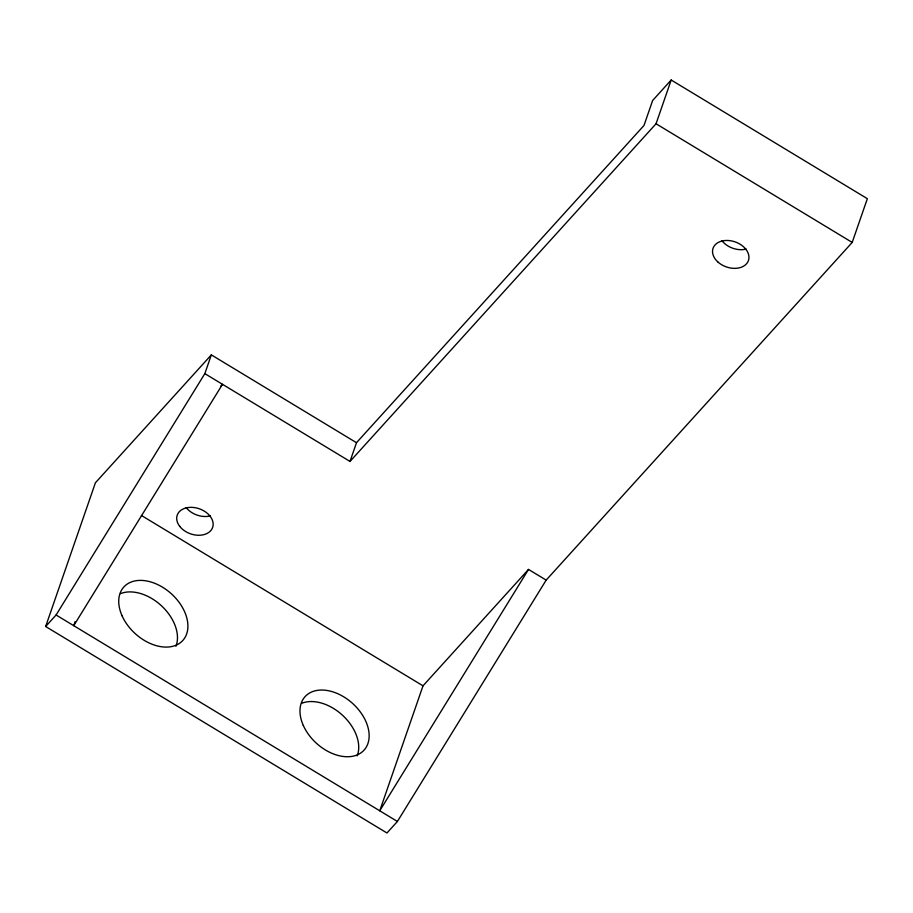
<?xml version="1.0" encoding="UTF-8"?>
<svg xmlns="http://www.w3.org/2000/svg" width="913" height="913" viewBox="0 0 913 913"><rect width="100%" height="100%" fill="white"/><g stroke="black" fill="none" stroke-linecap="round" stroke-linejoin="round"><path stroke-width="1.37" d="M356.492 442.702L643.985 125.48L652.647 100.487L671.192 80.013L867.35 198.68L852.206 242.424L546.168 580.109L397.406 821.472L386.964 832.987L45.65 626.501L95.409 482.794L211.337 354.883L356.492 442.702L350.01 461.442L204.843 373.634L211.337 354.883M75.128 621.639L73.736 625.679L222.498 384.305L220.604 386.404M528.513 569.427L423.016 685.823L379.751 810.79L528.513 569.427L546.168 580.109M350.01 461.442L656.048 123.757L671.192 80.013M45.65 626.501L56.081 614.997L204.843 373.634M656.048 123.757L852.206 242.424M141.389 515.457L423.016 685.823M56.081 614.997L397.406 821.472M301.724 703.284A39.807 26.899 42.2 0 1 343.174 715.86A39.807 26.899 42.2 0 1 357.188 755.861M746.172 249.078A18.739 13.273 19.1 0 1 721.955 240.712M210.412 515.891A18.739 13.273 19.1 0 1 186.184 507.571M120.493 593.633A39.807 26.899 42.2 0 1 161.943 606.232A39.807 26.899 42.2 0 1 175.935 646.233M717.732 261.837A18.739 13.273 19.1 0 0 748.306 260.924A18.739 13.273 19.1 0 0 726.212 240.461A18.739 13.273 19.1 0 0 717.732 261.837M179.69 526.322A18.739 13.273 19.1 0 0 211.211 530.088A18.739 13.273 19.1 0 0 193.876 507.514A18.739 13.273 19.1 0 0 179.69 526.322M122.057 615.784A39.807 26.899 42.2 0 0 181.767 641.542A39.807 26.899 42.2 0 0 156.134 583.886A39.807 26.899 42.2 0 0 122.057 615.784M303.31 725.458A39.807 26.899 42.2 0 0 363.032 751.171A39.807 26.899 42.2 0 0 337.354 693.526A39.807 26.899 42.2 0 0 303.31 725.458"/></g></svg>
